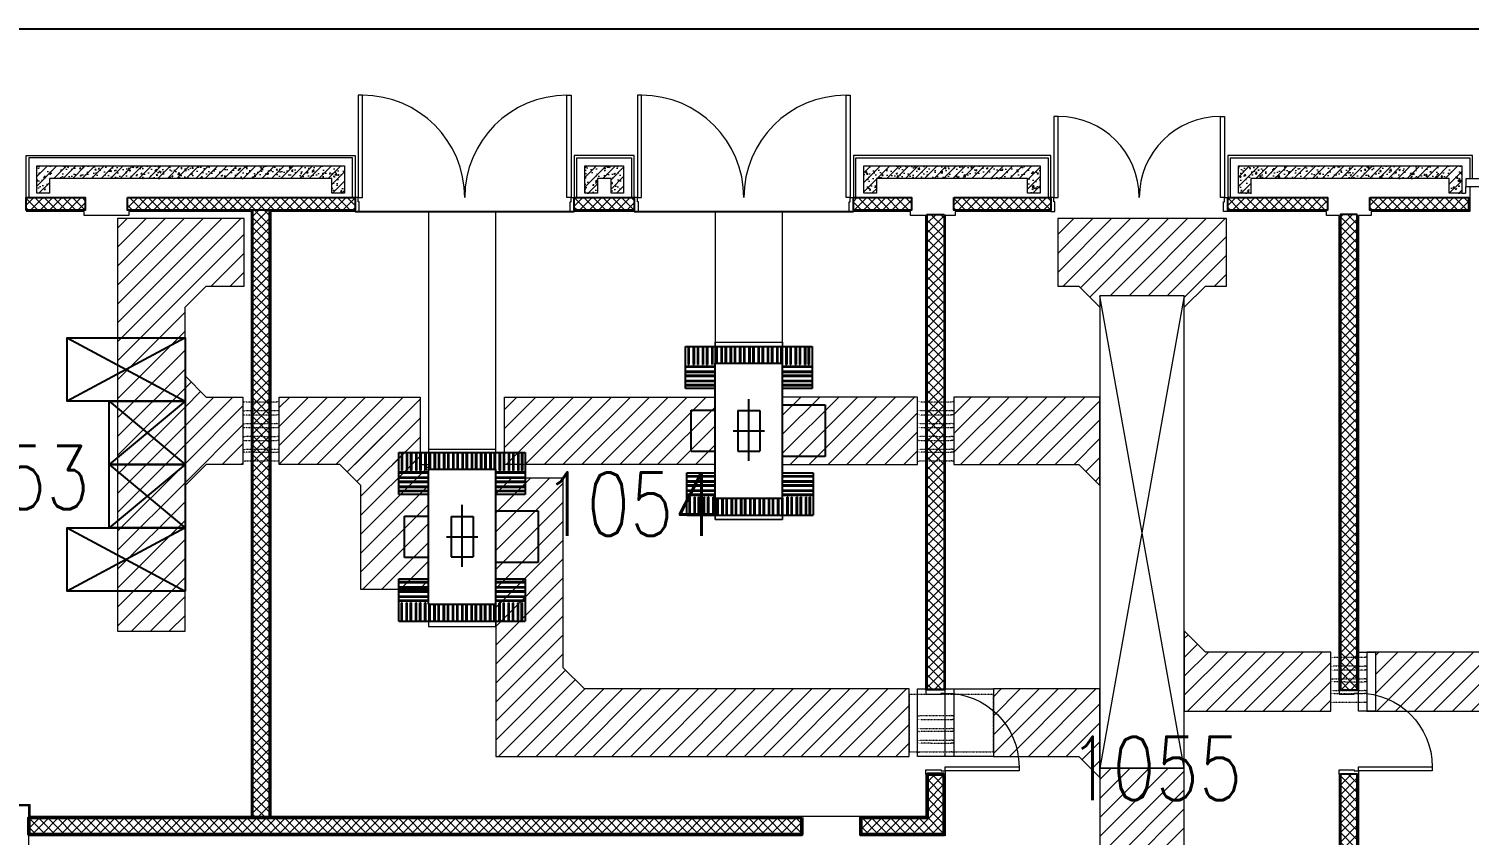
# Model space of a CAD drawing. Header units: inches. Extents: x 13084 to 220150, y 6494 to 167180.
# Drawn here: x 122195 to 139278, y 156522 to 166080 of the extents above; entities that cross this region are included whole.
import ezdxf
from ezdxf.enums import TextEntityAlignment as Align

# ---------------------------------------------------------------- set-up
doc = ezdxf.new("R2010")
doc.units = ezdxf.units.IN
doc.header["$MEASUREMENT"] = 0
doc.linetypes.add('Ground Floor$0$HIDDEN', pattern=[0.375, 0.25, -0.125])
for name, color, linetype, lineweight in [('Ground Floor$0$A-G23-M-Stairs-Concrete', 251, 'Continuous', 25), ('Ground Floor$0$A-G250-G-Walls-Precast-Concrete', 7, 'Continuous', 15), ('Ground Floor$0$A-G250-H-Trench', 8, 'Continuous', 9), ('Ground Floor$0$A-G250-M-Trench', 251, 'Continuous', 9), ('Ground Floor$0$A-G250-M-Walls-Blockwork', 7, 'Continuous', 25), ('Ground Floor$0$A-G250-M-Walls-Concrete', 7, 'Continuous', 20), ('Ground Floor$0$A-G250-M-Walls-Louvred', 7, 'Continuous', 9), ('Ground Floor$0$A-G252-H-Internal-Walls', 251, 'Continuous', 9), ('Ground Floor$0$A-G262-H-Precast-Panel', 251, 'Continuous', 5), ('Ground Floor$0$A-G312-M-Wall-Cladding-Panel', 7, 'Continuous', 9), ('Ground Floor$0$A-G312-M-Wall-Finish-Plaster', 7, 'Continuous', 15), ('Ground Floor$0$A-G322-M-Door', 251, 'Continuous', 15), ('Ground Floor$0$A-G52-M-Plinth', 251, 'Continuous', 9), ('Ground Floor$0$Z-Z001-S-Room-Name-Identification-250', 7, 'Continuous', 15)]:
    doc.layers.add(name, color=color, linetype=linetype, lineweight=lineweight)
doc.layers.add('Ground Floor$0$A-Z410-M-Equipment', color=251, linetype='Continuous')
doc.styles.add('Ground Floor$0$Tag-RomanS', font='romans.shx', dxfattribs={"width": 0.8})
pattern_1 = [(45, (31615.24, 164029.57), (-56.1266, 56.1266), []), (135, (31615.24, 164029.57), (-56.1266, -56.1266), [])]
pattern_2 = [(45, (31616.24, 164029.57), (-56.1266, 56.1266), []), (135, (31616.24, 164029.57), (-56.1266, -56.1266), [])]
pattern_3 = [(45, (31616.24, 164129.57), (-56.1266, 56.1266), []), (135, (31616.24, 164129.57), (-56.1266, -56.1266), [])]
pattern_4 = [(45, (31615.24, 164129.57), (-56.1266, 56.1266), []), (135, (31615.24, 164129.57), (-56.1266, -56.1266), [])]
pattern_5 = [(50, (31615.24, 164129.57), (182.18467, -15.93909), [19.05, -209.55]), (355, (31615.24, 164129.57), (-35.24283, 191.05664), [15.24, -167.64]), (100.451, (31630.42, 164128.24), (146.9425, 175.1167), [16.19, -178.09]), (46.1842, (31615.24, 164180.37), (271.07904, -42.04233), [28.575, -314.325]), (96.6356, (31637.83, 164176.87), (237.40423, 247.42556), [24.285, -267.135]), (351.184, (31615.24, 164180.37), (237.4046, 247.4251), [22.86, -251.46]), (21, (31640.64, 164167.67), (151.61488, -102.26552), [19.05, -209.55]), (326, (31640.64, 164167.67), (61.80203, 184.18797), [15.24, -167.64]), (71.4514, (31653.27, 164159.15), (213.4165, 81.92286), [16.19, -178.09]), (37.5, (31615.24, 164129.57), (3.088603, 84.55504), [0, -165.608, 0, -170.18, 0, -168.275]), (7.5, (31615.24, 164129.57), (66.81966, 100.180575), [0, -97.028, 0, -161.798, 0, -64.135]), (327.5, (31558.6, 164129.57), (135.590595, -5.728744), [0, -63.5, 0, -198.12, 0, -262.89]), (317.5, (31533.2, 164129.57), (148.12918, 25.42649), [0, -82.55, 0, -131.572, 0, -186.69])]
pattern_6 = [(45, (31615.24, 164129.57), (-56.1266, 56.1266), [])]
pattern_7 = [(45, (31615.24, 164129.57), (-112.2532, 112.2532), [])]

# ---------------------------------------------------------------- blocks, each defined once
blk = doc.blocks.new('Ground Floor$0$d1000-230')
at = {"layer": 'Ground Floor$0$A-G322-M-Door'}
for points in [[(88, 1104), (38, 1104), (38, 230), (88, 230)], [(50, 180), (38, 180), (38, 230), (0, 230), (0, 0), (50, 0)]]:
    blk.add_lwpolyline(points, close=True, dxfattribs=at)
at = {"layer": 'Ground Floor$0$A-G322-M-Door', "elevation": 0}
blk.add_lwpolyline([(950, 180), (962, 180), (962, 230), (1000, 230), (1000, 0), (950, 0)], close=True, dxfattribs=at)
at = {"layer": 'Ground Floor$0$A-G322-M-Door'}
blk.add_arc((88, 230), 874, 0, 90, dxfattribs=at)
blk = doc.blocks.new('Ground Floor$0$tag-roomname')
at = {"lineweight": 18, "ltscale": 0.01, "style": 'Ground Floor$0$Tag-RomanS', "width": 0.8}
blk.add_attdef('ROOM_NO_2', text='', height=3, dxfattribs=at).set_placement((0, 1.612), align=Align.MIDDLE_CENTER)
at = {"linetype": 'ByBlock', "lineweight": 13, "ltscale": 0.01, "style": 'Ground Floor$0$Tag-RomanS', "width": 0.8, "flags": 1}
for tag, p in [('ROOM_NAME_1', (0, -2.288)), ('AREA', (0, -5.744))]:
    blk.add_attdef(tag, text='', height=2.8, dxfattribs=at).set_placement(p, align=Align.MIDDLE_CENTER)

msp = doc.modelspace()

# ---------------------------------------------------------------- hatches: boundary and pattern name
at = {"layer": 'Ground Floor$0$A-G250-H-Trench'}
h = msp.add_hatch(dxfattribs=at)
h.set_pattern_fill('LINE', color=256, scale=50, angle=45, style=0)
h.set_pattern_definition(pattern_7)
h.paths.add_polyline_path([(123249, 163830), (123249, 158940), (124049, 158940), (124049, 162780), (124299, 163030), (124749, 163030), (124749, 163830)])
h = msp.add_hatch(dxfattribs=at)
h.set_pattern_fill('LINE', color=256, scale=50, angle=45, style=0)
h.set_pattern_definition(pattern_7)
h.paths.add_polyline_path([(134899, 162780), (134649, 163030), (134399, 163030), (134399, 163830), (136399, 163830), (136399, 163030), (136149, 163030), (135899, 162780), (135899, 162915), (134899, 162915)])
h = msp.add_hatch(dxfattribs=at)
h.set_pattern_fill('LINE', color=256, scale=50, angle=45, style=0)
h.set_pattern_definition(pattern_7)
h.paths.add_polyline_path([(124049, 161965), (124299, 161715), (124735, 161715), (124735, 160915), (124299, 160915), (124049, 160665)])
h = msp.add_hatch(dxfattribs=at)
h.set_pattern_fill('LINE', color=256, scale=50, angle=45, style=0)
h.set_pattern_definition(pattern_7)
h.paths.add_polyline_path([(126835, 160915), (126935, 160915), (126935, 159435), (126135, 159435), (126135, 160665), (125885, 160915), (125166, 160915), (125166, 161715), (126835, 161715)])
h = msp.add_hatch(dxfattribs=at)
h.set_pattern_fill('LINE', color=256, scale=50, angle=45, style=0)
h.set_pattern_definition(pattern_7)
h.paths.add_polyline_path([(126835, 161715), (125166, 161715), (125166, 160915), (126835, 160915)])
h = msp.add_hatch(dxfattribs=at)
h.set_pattern_fill('LINE', color=256, scale=50, angle=45, style=0)
h.set_pattern_definition(pattern_7)
h.paths.add_polyline_path([(130335, 160915), (127836, 160915), (127836, 161715), (130335, 161715)])
h = msp.add_hatch(dxfattribs=at)
h.set_pattern_fill('LINE', color=256, scale=50, angle=45, style=0)
h.set_pattern_definition(pattern_7)
h.paths.add_polyline_path([(131135, 161715), (131135, 160915), (132735, 160915), (132735, 161715)])
h = msp.add_hatch(dxfattribs=at)
h.set_pattern_fill('LINE', color=256, scale=50, angle=45, style=0)
h.set_pattern_definition(pattern_7)
h.paths.add_polyline_path([(134899, 161715), (133166, 161715), (133166, 160915), (134649, 160915), (134899, 160665)])
h = msp.add_hatch(dxfattribs=at)
h.set_pattern_fill('LINE', color=256, scale=50, angle=45, style=0)
h.set_pattern_definition(pattern_7)
h.paths.add_polyline_path([(127735, 160754), (127735, 157455), (132635, 157455), (132635, 158255), (128784, 158255), (128534, 158505), (128534, 160754)])
h = msp.add_hatch(dxfattribs=at)
h.set_pattern_fill('LINE', color=256, scale=50, angle=45, style=0)
h.set_pattern_definition(pattern_7)
h.paths.add_polyline_path([(137635, 158693), (136149, 158693), (135899, 158943), (135899, 157993), (137635, 157993)])
h = msp.add_hatch(dxfattribs=at)
h.set_pattern_fill('LINE', color=256, scale=50, angle=45, style=0)
h.set_pattern_definition(pattern_7)
h.paths.add_polyline_path([(138165, 158693), (138165, 157993), (139657, 157993), (139657, 158693)])
h = msp.add_hatch(dxfattribs=at)
h.set_pattern_fill('LINE', color=256, scale=50, angle=45, style=0)
h.set_pattern_definition(pattern_7)
h.paths.add_polyline_path([(134899, 158255), (134649, 158255), (133635, 158255), (133635, 157455), (134649, 157455), (134899, 157205)])
h = msp.add_hatch(dxfattribs=at)
h.set_pattern_fill('LINE', color=256, scale=50, angle=45, style=0)
h.set_pattern_definition(pattern_7)
h.paths.add_polyline_path([(134899, 157315), (134899, 155780), (135899, 155780), (135899, 157315)])
at = {"layer": 'Ground Floor$0$A-G252-H-Internal-Walls'}
h = msp.add_hatch(dxfattribs=at)
h.set_pattern_fill('ANSI37', color=256, scale=25, style=0)
h.set_pattern_definition(pattern_1)
h.paths.add_polyline_path([(122164, 164080), (122865, 164080), (122865, 163930), (122164, 163930)])
h = msp.add_hatch(dxfattribs=at)
h.set_pattern_fill('ANSI37', color=256, scale=25, style=0)
h.set_pattern_definition(pattern_1)
h.paths.add_polyline_path([(123365, 164080), (126065, 164080), (126065, 163930), (123365, 163930)])
h = msp.add_hatch(dxfattribs=at)
h.set_pattern_fill('ANSI37', color=256, scale=25, style=0)
h.set_pattern_definition(pattern_2)
h.paths.add_polyline_path([(128665, 164080), (129375, 164080), (129375, 163930), (128665, 163930)])
h = msp.add_hatch(dxfattribs=at)
h.set_pattern_fill('ANSI37', color=256, scale=25, style=0)
h.set_pattern_definition(pattern_2)
h.paths.add_polyline_path([(131975, 164080), (132665, 164080), (132665, 163930), (131975, 163930)])
h = msp.add_hatch(dxfattribs=at)
h.set_pattern_fill('ANSI37', color=256, scale=25, style=0)
h.set_pattern_definition(pattern_1)
h.paths.add_polyline_path([(133165, 164080), (134315, 164080), (134315, 163930), (133165, 163930)])
h = msp.add_hatch(dxfattribs=at)
h.set_pattern_fill('ANSI37', color=256, scale=25, style=0)
h.set_pattern_definition(pattern_1)
h.paths.add_polyline_path([(136415, 164080), (137599, 164080), (137599, 163930), (136415, 163930)])
h = msp.add_hatch(dxfattribs=at)
h.set_pattern_fill('ANSI37', color=256, scale=25, style=0)
h.set_pattern_definition(pattern_1)
h.paths.add_polyline_path([(138099, 164080), (139270, 164080), (139270, 163930), (138099, 163930)])
h = msp.add_hatch(dxfattribs=at)
h.set_pattern_fill('ANSI37', color=256, scale=25, style=0)
h.set_pattern_definition(pattern_3)
h.paths.add_polyline_path([(125050, 163930), (124850, 163930), (124850, 156730), (125050, 156730)])
h = msp.add_hatch(dxfattribs=at)
h.set_pattern_fill('ANSI37', color=256, scale=25, style=0)
h.set_pattern_definition(pattern_3)
h.paths.add_polyline_path([(133050, 163880), (132850, 163880), (132850, 158245), (133050, 158245)])
h = msp.add_hatch(dxfattribs=at)
h.set_pattern_fill('ANSI37', color=256, scale=25, style=0)
h.set_pattern_definition(pattern_3)
h.paths.add_polyline_path([(137750, 158245), (137950, 158245), (137950, 163880), (137750, 163880)])
h = msp.add_hatch(dxfattribs=at)
h.set_pattern_fill('ANSI37', color=256, scale=25, style=0)
h.set_pattern_definition(pattern_4)
h.paths.add_polyline_path([(133049, 157245), (132849, 157245), (132849, 156730), (132062, 156730), (132062, 156630), (133049, 156630)])
h.paths.add_polyline_path([(133049, 156630), (132062, 156630), (132062, 156530), (133049, 156530)])
h = msp.add_hatch(dxfattribs=at)
h.set_pattern_fill('ANSI37', color=256, scale=25, style=0)
h.set_pattern_definition(pattern_4)
h.paths.add_polyline_path([(137950, 156630), (137750, 156630), (137750, 150330), (137950, 150330)])
h.paths.add_polyline_path([(137950, 157245), (137750, 157245), (137750, 156630), (137950, 156630)])
h = msp.add_hatch(dxfattribs=at)
h.set_pattern_fill('ANSI37', color=256, scale=25, style=0)
h.set_pattern_definition(pattern_4)
h.paths.add_polyline_path([(131362, 156730), (122197, 156730), (122197, 156530), (131362, 156530)])
at = {"layer": 'Ground Floor$0$A-G262-H-Precast-Panel'}
h = msp.add_hatch(dxfattribs=at)
h.set_pattern_fill('ANSI31', color=256, scale=25, style=0)
h.set_pattern_definition(pattern_6)
h.paths.add_polyline_path([(125790, 164305), (125790, 164130), (125940, 164130), (125940, 164455), (122289, 164455), (122289, 164130), (122439, 164130), (122439, 164305)])
h = msp.add_hatch(dxfattribs=at)
h.set_pattern_fill('AR-CONC', color=256, style=0)
h.set_pattern_definition(pattern_5)
h.paths.add_polyline_path([(125790, 164305), (125790, 164130), (125940, 164130), (125940, 164455), (122289, 164455), (122289, 164130), (122439, 164130), (122439, 164305)])
h = msp.add_hatch(dxfattribs=at)
h.set_pattern_fill('AR-CONC', color=256, style=0)
h.set_pattern_definition([(50, (31616.24, 164129.57), (182.18467, -15.93909), [19.05, -209.55]), (355, (31616.24, 164129.57), (-35.24283, 191.05664), [15.24, -167.64]), (100.451, (31631.42, 164128.24), (146.9425, 175.1167), [16.19, -178.09]), (46.1842, (31616.24, 164180.37), (271.07904, -42.04233), [28.575, -314.325]), (96.6356, (31638.83, 164176.87), (237.4042, 247.42556), [24.285, -267.135]), (351.184, (31616.24, 164180.37), (237.4046, 247.4251), [22.86, -251.46]), (21, (31641.64, 164167.67), (151.61488, -102.26552), [19.05, -209.55]), (326, (31641.64, 164167.67), (61.80203, 184.18797), [15.24, -167.64]), (71.4514, (31654.27, 164159.15), (213.4165, 81.92286), [16.19, -178.09]), (37.5, (31616.24, 164129.57), (3.088603, 84.55504), [0, -165.608, 0, -170.18, 0, -168.275]), (7.5, (31616.24, 164129.57), (66.81966, 100.180575), [0, -97.028, 0, -161.798, 0, -64.135]), (327.5, (31559.6, 164129.57), (135.590595, -5.728744), [0, -63.5, 0, -198.12, 0, -262.89]), (317.5, (31534.2, 164129.57), (148.12918, 25.42649), [0, -82.55, 0, -131.572, 0, -186.69])])
h.paths.add_polyline_path([(129250, 164455), (129250, 164130), (129100, 164130), (129100, 164305), (128940, 164305), (128940, 164130), (128790, 164130), (128790, 164455)])
h = msp.add_hatch(dxfattribs=at)
h.set_pattern_fill('ANSI31', color=256, scale=25, style=0)
h.set_pattern_definition([(45, (31616.24, 164129.57), (-56.1266, 56.1266), [])])
h.paths.add_polyline_path([(129250, 164455), (129250, 164130), (129100, 164130), (129100, 164305), (128940, 164305), (128940, 164130), (128790, 164130), (128790, 164455)])
h = msp.add_hatch(dxfattribs=at)
h.set_pattern_fill('AR-CONC', color=256, style=0)
h.set_pattern_definition(pattern_5)
h.paths.add_polyline_path([(134190, 164455), (134190, 164130), (134040, 164130), (134040, 164305), (132249, 164305), (132249, 164130), (132099, 164130), (132099, 164455)])
h = msp.add_hatch(dxfattribs=at)
h.set_pattern_fill('ANSI31', color=256, scale=25, style=0)
h.set_pattern_definition(pattern_6)
h.paths.add_polyline_path([(134190, 164455), (134190, 164130), (134040, 164130), (134040, 164305), (132249, 164305), (132249, 164130), (132099, 164130), (132099, 164455)])
h = msp.add_hatch(dxfattribs=at)
h.set_pattern_fill('AR-CONC', color=256, style=0)
h.set_pattern_definition(pattern_5)
h.paths.add_polyline_path([(139190, 164455), (139190, 164130), (139040, 164130), (139040, 164305), (136690, 164305), (136690, 164130), (136540, 164130), (136540, 164455)])
h = msp.add_hatch(dxfattribs=at)
h.set_pattern_fill('ANSI31', color=256, scale=25, style=0)
h.set_pattern_definition(pattern_6)
h.paths.add_polyline_path([(139190, 164455), (139190, 164130), (139040, 164130), (139040, 164305), (136690, 164305), (136690, 164130), (136540, 164130), (136540, 164455)])

# ---------------------------------------------------------------- linework, layer by layer
at = {"layer": 'Ground Floor$0$A-G23-M-Stairs-Concrete', "linetype": 'Continuous'}
msp.add_line((118778, 166080, 0), (143565, 166080, 0), dxfattribs=at)
at = {"layer": 'Ground Floor$0$A-G23-M-Stairs-Concrete'}
for p, q in [((126065, 163915, 0), (128665, 163915, 0)), ((129375, 163915), (131975, 163915))]:
    msp.add_line(p, q, dxfattribs=at)
at = {"layer": 'Ground Floor$0$A-G250-G-Walls-Precast-Concrete'}
for points in [[(125940, 164455), (125940, 164130), (125790, 164130), (125790, 164305), (122439, 164305), (122439, 164130), (122289, 164130), (122289, 164455), (125940, 164455)], [(134190, 164455), (134190, 164130), (134040, 164130), (134040, 164305), (132250, 164305), (132250, 164130), (132100, 164130), (132100, 164455), (134190, 164455)]]:
    msp.add_lwpolyline(points, dxfattribs=at)
at = {"layer": 'Ground Floor$0$A-G250-G-Walls-Precast-Concrete', "elevation": 0}
for points in [[(129250, 164455), (129250, 164130), (129100, 164130), (129100, 164305), (128940, 164305), (128940, 164130), (128790, 164130), (128790, 164455), (129250, 164455)], [(139190, 164455), (139190, 164130), (139040, 164130), (139040, 164305), (136690, 164305), (136690, 164130), (136540, 164130), (136540, 164455), (139190, 164455)]]:
    msp.add_lwpolyline(points, dxfattribs=at)
at = {"layer": 'Ground Floor$0$A-G250-M-Trench', "ltscale": 0.1}
msp.add_line((130335, 162365, 0), (131135, 162365), dxfattribs=at)
at = {"layer": 'Ground Floor$0$A-G250-M-Trench', "linetype": 'Ground Floor$0$HIDDEN', "ltscale": 0.2}
for p, q in [((124736, 161662), (124771, 161656)), ((125166, 161662, 0), (125131, 161655, 0)), ((132736, 161662, 0), (132771, 161656, 0)), ((133166, 161662, 0), (133131, 161655, 0)), ((124736, 161550), (124771, 161556)), ((124736, 161507, 0), (124771, 161501, 0)), ((125166, 161549, 0), (125131, 161555, 0)), ((125166, 161507, 0), (125131, 161501, 0)), ((132736, 161550, 0), (132771, 161556, 0)), ((132736, 161507), (132771, 161501)), ((133166, 161549, 0), (133131, 161555, 0)), ((133166, 161507, 0), (133131, 161501, 0)), ((124736, 161395, 0), (124771, 161401, 0)), ((124736, 161356, 0), (124771, 161350, 0)), ((125166, 161394, 0), (125131, 161401, 0)), ((125166, 161355, 0), (125131, 161349, 0)), ((132736, 161395), (132771, 161401)), ((132736, 161356), (132771, 161350)), ((133166, 161394, 0), (133131, 161401, 0)), ((133166, 161355, 0), (133131, 161349, 0)), ((124736, 161244, 0), (124771, 161250, 0)), ((124736, 161205, 0), (124771, 161198, 0)), ((124736, 161092, 0), (124771, 161098, 0)), ((125166, 161243, 0), (125131, 161249, 0)), ((125166, 161204, 0), (125131, 161198, 0)), ((125166, 161092, 0), (125131, 161098, 0)), ((132736, 161244), (132771, 161250)), ((132736, 161205), (132771, 161198)), ((132736, 161092), (132771, 161098)), ((133166, 161243, 0), (133131, 161249, 0)), ((133166, 161204, 0), (133131, 161198, 0)), ((133166, 161092, 0), (133131, 161098, 0)), ((124736, 161066, 0), (124771, 161060, 0)), ((124736, 160953, 0), (124771, 160960, 0)), ((125166, 161065, 0), (125131, 161059, 0)), ((125166, 160953, 0), (125131, 160959, 0)), ((132736, 161066), (132771, 161060)), ((132736, 160953), (132771, 160960)), ((133166, 161065, 0), (133131, 161059, 0)), ((133166, 160953, 0), (133131, 160959, 0)), ((132736, 157933, 0), (132771, 157940, 0)), ((132736, 157894, 0), (132771, 157888, 0)), ((133166, 157933, 0), (133131, 157939, 0)), ((133166, 157894, 0), (133131, 157888, 0)), ((132736, 157782, 0), (132771, 157788, 0)), ((132736, 157756, 0), (132771, 157749, 0)), ((133166, 157781, 0), (133131, 157788, 0)), ((133166, 157755, 0), (133131, 157749, 0)), ((132736, 157643, 0), (132771, 157649, 0)), ((132736, 157617, 0), (132771, 157611, 0)), ((132736, 157504, 0), (132771, 157511, 0)), ((133166, 157643, 0), (133131, 157649, 0)), ((133166, 157616, 0), (133131, 157610, 0)), ((133166, 157504, 0), (133131, 157510, 0))]:
    msp.add_line(p, q, dxfattribs=at)
at = {"layer": 'Ground Floor$0$A-G250-M-Trench', "linetype": 'Ground Floor$0$HIDDEN', "ltscale": 0.1}
for p, q in [((137635, 158634, 0), (137670, 158628, 0)), ((137635, 158522, 0), (137670, 158528, 0)), ((138065, 158633, 0), (138030, 158627, 0)), ((138065, 158521, 0), (138030, 158527, 0)), ((137635, 158483, 0), (137670, 158477, 0)), ((137635, 158370, 0), (137670, 158377, 0)), ((138065, 158482, 0), (138030, 158476, 0)), ((138065, 158370, 0), (138030, 158376, 0)), ((137635, 158344, 0), (137670, 158338, 0)), ((137635, 158232, 0), (137670, 158238, 0)), ((137635, 158205, 0), (137670, 158199, 0)), ((138065, 158343, 0), (138030, 158337, 0)), ((138065, 158231, 0), (138030, 158237, 0)), ((138065, 158204, 0), (138030, 158198, 0)), ((137635, 158093, 0), (137670, 158099, 0)), ((138065, 158092, 0), (138030, 158098, 0))]:
    msp.add_line(p, q, dxfattribs=at)
at = {"layer": 'Ground Floor$0$A-G250-M-Trench', "ltscale": 0.1, "elevation": 0}
for points in [[(123249, 163830), (123249, 158940), (124049, 158940), (124049, 162780), (124299, 163030), (124749, 163030), (124749, 163830), (123249, 163830)], [(124049, 161965), (124299, 161715), (124735, 161715), (124735, 160915), (124299, 160915), (124049, 160665)], [(126835, 160915), (126935, 160915), (126935, 159435), (126135, 159435), (126135, 160665), (125885, 160915), (125166, 160915), (125166, 161715), (126835, 161715)], [(138165, 158693), (138165, 157993), (137964, 157993), (137964, 158693)], [(132735, 158255), (133166, 158255), (133166, 157455), (132735, 157455)], [(133635, 158255), (133635, 157455), (133065, 157455), (133065, 158255)]]:
    msp.add_lwpolyline(points, close=True, dxfattribs=at)
for points in [[(126935, 163915), (126935, 158995), (127735, 158995), (127735, 163915)], [(130335, 163915), (130335, 160265), (131135, 160265), (131135, 163915)], [(135899, 162780), (135899, 162780), (136149, 163030), (136399, 163030), (136399, 163830), (134399, 163830), (134399, 163030), (134649, 163030), (134899, 162780), (134899, 162780)], [(135899, 157315), (135899, 162915), (134899, 162915), (134899, 157315), (135899, 157315)], [(135899, 162915), (134899, 157315)], [(135899, 157315), (134899, 162915)], [(134899, 161715), (133166, 161715), (133166, 160915), (134649, 160915), (134899, 160665), (134899, 161715)], [(127735, 160754), (127735, 157455), (132635, 157455), (132635, 158255), (128784, 158255), (128534, 158505), (128534, 160754), (127735, 160754)], [(137635, 158693), (136149, 158693), (135899, 158943), (135899, 157993), (137635, 157993), (137635, 158693)], [(138065, 158693), (138065, 157993), (139657, 157993), (139657, 158693), (138065, 158693)], [(134899, 157455), (134899, 158255), (134899, 158255), (134649, 158255), (133635, 158255), (133635, 157455), (134649, 157455), (134899, 157205), (134899, 158255)], [(134899, 157315), (134899, 155780), (134899, 155780), (135899, 155780), (135899, 157315), (134899, 157315)]]:
    msp.add_lwpolyline(points, dxfattribs=at)
at = {"layer": 'Ground Floor$0$A-G250-M-Trench', "linetype": 'Ground Floor$0$HIDDEN', "ltscale": 0.2, "elevation": 0}
for points in [[(125131, 161655), (124771, 161656)], [(133131, 161655), (132771, 161656)], [(124771, 161556), (125131, 161555)], [(125131, 161501), (124771, 161501)], [(132771, 161556), (133131, 161555)], [(133131, 161501), (132771, 161501)], [(124771, 161401), (125131, 161401)], [(125131, 161349), (124771, 161350)], [(132771, 161401), (133131, 161401)], [(133131, 161349), (132771, 161350)], [(124771, 161250), (125131, 161249)], [(125131, 161198), (124771, 161198)], [(124771, 161098), (125131, 161098)], [(132771, 161250), (133131, 161249)], [(133131, 161198), (132771, 161198)], [(132771, 161098), (133131, 161098)], [(125131, 161059), (124771, 161060)], [(124771, 160960), (125131, 160959)], [(133131, 161059), (132771, 161060)], [(132771, 160960), (133131, 160959)], [(138030, 158627), (137670, 158628)], [(137670, 158528), (138030, 158527)], [(138030, 158476), (137670, 158477)], [(137670, 158377), (138030, 158376)], [(133635, 157510), (133635, 158190), (132635, 158191), (132635, 157511), (133635, 157510)], [(138030, 158337), (137670, 158338)], [(137670, 158238), (138030, 158237)], [(138030, 158198), (137670, 158199)], [(137670, 158099), (138030, 158098)], [(132771, 157940), (133131, 157939)], [(133131, 157888), (132771, 157888)], [(132771, 157788), (133131, 157788)], [(133131, 157749), (132771, 157749)], [(132771, 157649), (133131, 157649)], [(133131, 157610), (132771, 157611)], [(132771, 157511), (133131, 157510)]]:
    msp.add_lwpolyline(points, dxfattribs=at)
at = {"layer": 'Ground Floor$0$A-G250-M-Trench', "ltscale": 0.1}
msp.add_lwpolyline([(130335, 160915), (127836, 160915), (127836, 161715), (130335, 161715)], close=True, dxfattribs=at)
msp.add_lwpolyline([(131135, 161715), (131135, 160915), (132735, 160915), (132735, 161715), (131135, 161715)], dxfattribs=at)
at = {"layer": 'Ground Floor$0$A-G250-M-Walls-Blockwork'}
for p, q in [((137950, 157245, 0), (137750, 157245, 0)), ((137750, 157245, 0), (137750, 150330, 0)), ((137950, 150330, 0), (137950, 157245, 0))]:
    msp.add_line(p, q, dxfattribs=at)
for points in [[(122164, 164080), (122865, 164080), (122865, 163930), (122164, 163930)], [(123365, 164080), (126065, 164080), (126065, 163930), (123365, 163930)], [(128665, 164080), (129375, 164080), (129375, 163930), (128665, 163930)], [(131975, 164080), (132665, 164080), (132665, 163930), (131975, 163930)], [(133165, 164080), (134315, 164080), (134315, 163930), (133165, 163930)], [(136415, 164080), (137599, 164080), (137599, 163930), (136415, 163930)], [(138099, 164080), (139270, 164080), (139270, 163930), (138099, 163930)]]:
    msp.add_lwpolyline(points, close=True, dxfattribs=at)
at = {"layer": 'Ground Floor$0$A-G250-M-Walls-Blockwork', "ltscale": 0.02, "elevation": 0}
for points in [[(124850, 163930), (124850, 156730)], [(125050, 156730), (125050, 163930)]]:
    msp.add_lwpolyline(points, dxfattribs=at)
at = {"layer": 'Ground Floor$0$A-G250-M-Walls-Blockwork', "elevation": 0}
for points in [[(133050, 163880), (133050, 158245), (132850, 158245), (132850, 163880)], [(137950, 163880), (137750, 163880), (137750, 158245), (137950, 158245)]]:
    msp.add_lwpolyline(points, close=True, dxfattribs=at)
at = {"layer": 'Ground Floor$0$A-G250-M-Walls-Blockwork', "lineweight": 50, "ltscale": 0.02}
msp.add_lwpolyline([(133050, 157245), (133050, 156530), (132062, 156530), (132062, 156730), (132850, 156730), (132850, 157245), (133050, 157245)], close=True, dxfattribs=at)
msp.add_lwpolyline([(131362, 156730), (131362, 156530), (122197, 156530), (122197, 156730), (131362, 156730)], dxfattribs=at)
at = {"layer": 'Ground Floor$0$A-G250-M-Walls-Concrete'}
for p, q in [((122197, 156870), (117677, 156870)), ((122197, 144235), (122197, 156870))]:
    msp.add_line(p, q, dxfattribs=at)
at = {"layer": 'Ground Floor$0$A-G250-M-Walls-Louvred'}
msp.add_lwpolyline([(141740, 164305), (141740, 164205), (139240, 164205), (139240, 164305)], close=True, dxfattribs=at)
at = {"layer": 'Ground Floor$0$A-G312-M-Wall-Cladding-Panel'}
msp.add_lwpolyline([(126035, 164080), (126035, 164550), (122194, 164550), (122194, 164080), (122164, 164080), (122164, 164580), (126065, 164580), (126065, 164080), (126035, 164080)], dxfattribs=at)
at = {"layer": 'Ground Floor$0$A-G312-M-Wall-Cladding-Panel', "elevation": 0}
msp.add_lwpolyline([(128695, 164080), (128695, 164550), (129345, 164550), (129345, 164080), (129375, 164080), (129375, 164580), (128665, 164580), (128665, 164080)], close=True, dxfattribs=at)
at = {"layer": 'Ground Floor$0$A-G312-M-Wall-Cladding-Panel'}
msp.add_lwpolyline([(132005, 164080), (132005, 164550), (134285, 164550), (134285, 164080), (134315, 164080), (134315, 164580), (131975, 164580), (131975, 164080)], close=True, dxfattribs=at)
at = {"layer": 'Ground Floor$0$A-G312-M-Wall-Cladding-Panel', "elevation": 0}
msp.add_lwpolyline([(136415, 164080), (136445, 164080), (136445, 164550), (139285, 164550), (139285, 164305), (139315, 164305), (139315, 164580), (136415, 164580), (136415, 164080), (136415, 164080)], dxfattribs=at)
at = {"layer": 'Ground Floor$0$A-G312-M-Wall-Finish-Plaster'}
for p, q in [((139240, 164205), (139235, 164205)), ((139235, 164205), (139235, 164130)), ((126065, 164080, 0), (126065, 164080)), ((139190, 164130, 0), (139235, 164130, 0)), ((122850, 163915), (122164, 163915)), ((122850, 163865), (122850, 163915)), ((123380, 163865), (122850, 163865)), ((124835, 163915), (123380, 163915)), ((123380, 163915), (123380, 163865)), ((124835, 156745, 0), (124835, 163915)), ((126065, 163915, 0), (125065, 163915)), ((125065, 163915), (125065, 156745, 0)), ((126065, 163915, 0), (126065, 163930)), ((128665, 163915, 0), (128665, 163930)), ((129375, 163915, 0), (128665, 163915, 0)), ((129375, 163915, 0), (129375, 163930)), ((131975, 163915), (131975, 163930)), ((132650, 163915), (131975, 163915)), ((132650, 163865), (132650, 163915)), ((132835, 163865), (132650, 163865)), ((132835, 158245, 0), (132835, 163865)), ((133065, 163865), (133065, 158245, 0)), ((133180, 163865), (133065, 163865)), ((134315, 163915), (133180, 163915)), ((133180, 163915), (133180, 163865)), ((134315, 163930), (134315, 163915)), ((136415, 163915, 0), (136415, 163930)), ((137584, 163915, 0), (136415, 163915, 0)), ((137584, 163865, 0), (137584, 163915, 0)), ((137735, 163865, 0), (137584, 163865, 0)), ((137735, 158245, 0), (137735, 163865, 0)), ((137965, 163865, 0), (137965, 158245, 0)), ((138114, 163865, 0), (137965, 163865, 0)), ((132849, 158245, 0), (132834, 158245, 0)), ((133049, 158245, 0), (133064, 158245, 0)), ((137750, 158245, 0), (137735, 158245, 0)), ((137950, 158245, 0), (137965, 158245, 0)), ((132835, 157245, 0), (132835, 156745, 0)), ((132835, 157245, 0), (133065, 157245, 0)), ((132850, 157245, 0), (132835, 157245, 0)), ((133050, 157245, 0), (133065, 157245, 0)), ((133065, 157245, 0), (133065, 156515, 0)), ((137735, 157245), (137735, 150345)), ((137750, 157245, 0), (137735, 157245)), ((137965, 157245), (137950, 157245, 0)), ((137965, 157245, 0), (137965, 150345, 0)), ((122212, 156745, 0), (122212, 156885, 0)), ((124835, 156745, 0), (122212, 156745, 0)), ((132835, 156745, 0), (125065, 156745, 0))]:
    msp.add_line(p, q, dxfattribs=at)
at = {"layer": 'Ground Floor$0$A-G312-M-Wall-Finish-Plaster', "elevation": 0}
for points in [[(139285, 164205), (139285, 163915), (138114, 163915), (138114, 163865)], [(118167, 157040), (118141, 156885), (122212, 156885)]]:
    msp.add_lwpolyline(points, dxfattribs=at)
at = {"layer": 'Ground Floor$0$A-G322-M-Door', "elevation": 0}
for points in [[(126153, 164080), (126153, 165292), (126103, 165292), (126103, 164080)], [(128577, 164080), (128577, 165292), (128627, 165292), (128627, 164080)], [(134403, 164080), (134403, 165042), (134353, 165042), (134353, 164080)], [(136327, 164080), (136327, 165042), (136377, 165042), (136377, 164080)], [(126115, 164030), (126103, 164030), (126103, 164080), (126065, 164080), (126065, 163915), (126115, 163915)], [(128615, 164030), (128627, 164030), (128627, 164080), (128665, 164080), (128665, 163915), (128615, 163915)], [(134365, 164030), (134353, 164030), (134353, 164080), (134315, 164080), (134315, 163915), (134365, 163915)], [(136365, 164030), (136377, 164030), (136377, 164080), (136415, 164080), (136415, 163915), (136365, 163915)]]:
    msp.add_lwpolyline(points, close=True, dxfattribs=at)
at = {"layer": 'Ground Floor$0$A-G322-M-Door'}
for points in [[(129463, 164080), (129463, 165292), (129413, 165292), (129413, 164080)], [(131887, 164080), (131887, 165292), (131937, 165292), (131937, 164080)], [(129425, 164030), (129413, 164030), (129413, 164080), (129375, 164080), (129375, 163915), (129425, 163915)], [(131925, 164030), (131937, 164030), (131937, 164080), (131975, 164080), (131975, 163915), (131925, 163915)]]:
    msp.add_lwpolyline(points, close=True, dxfattribs=at)
for centre, radius, start, end in [((126153, 164080, 0), 1212, 0, 90), ((128577, 164080, 0), 1212, 90, 180), ((129463, 164080), 1212, 0, 90), ((131887, 164080), 1212, 90, 180), ((134403, 164080, 0), 962, 0, 90), ((136327, 164080, 0), 962, 90, 180)]:
    msp.add_arc(centre, radius, start, end, dxfattribs=at)
at = {"layer": 'Ground Floor$0$A-G52-M-Plinth', "elevation": 0}
for points in [[(130335, 162365), (131135, 162365), (131135, 160265), (130335, 160265)], [(127735, 161095), (126935, 161095), (126935, 158995), (127735, 158995)]]:
    msp.add_lwpolyline(points, close=True, dxfattribs=at)
at = {"layer": 'Ground Floor$0$A-Z410-M-Equipment', "linetype": 'ByBlock', "ltscale": 5}
for p, q in [((122649, 162415, 0), (124049, 161665, 0)), ((124049, 162415, 0), (122649, 161665, 0)), ((124049, 161665, 0), (123149, 160915, 0)), ((123149, 161665, 0), (124049, 160915, 0)), ((124049, 160915, 0), (123149, 160165, 0)), ((123149, 160915, 0), (124049, 160165, 0)), ((124049, 160165, 0), (122649, 159415, 0)), ((122649, 160165, 0), (124049, 159415, 0))]:
    msp.add_line(p, q, dxfattribs=at)
at = {"layer": 'Ground Floor$0$A-Z410-M-Equipment'}
for p, q in [((129985, 162315, 0), (131484, 162315, 0)), ((129985, 161815, 0), (129985, 162315, 0)), ((130014, 162315, 0), (130014, 162100, 0)), ((130024, 162315, 0), (130024, 162100, 0)), ((130075, 162315, 0), (130075, 162100, 0)), ((130085, 162315, 0), (130085, 162100, 0)), ((130124, 162315, 0), (130124, 162100, 0)), ((130134, 162315, 0), (130134, 162100, 0)), ((130185, 162315, 0), (130185, 162100, 0)), ((130195, 162315, 0), (130195, 162100, 0)), ((130234, 162315, 0), (130234, 162100, 0)), ((130244, 162315, 0), (130244, 162100, 0)), ((130295, 162315, 0), (130295, 162100, 0)), ((130305, 162315, 0), (130305, 162100, 0)), ((130344, 162315, 0), (130344, 162115, 0)), ((130354, 162315, 0), (130354, 162115, 0)), ((130405, 162315, 0), (130405, 162115, 0)), ((130415, 162315, 0), (130415, 162115, 0)), ((130454, 162315, 0), (130454, 162115, 0)), ((130464, 162315, 0), (130464, 162115, 0)), ((130515, 162315, 0), (130515, 162115, 0)), ((130525, 162315, 0), (130525, 162115, 0)), ((130564, 162315, 0), (130564, 162115, 0)), ((130574, 162315, 0), (130574, 162115, 0)), ((130625, 162315, 0), (130625, 162115, 0)), ((130635, 162315, 0), (130635, 162115, 0)), ((130674, 162315, 0), (130674, 162115, 0)), ((130684, 162315, 0), (130684, 162115, 0)), ((130735, 162315, 0), (130735, 162115, 0)), ((130745, 162315, 0), (130745, 162115, 0)), ((130784, 162315, 0), (130784, 162115, 0)), ((130794, 162315, 0), (130794, 162115, 0)), ((130845, 162315, 0), (130845, 162115, 0)), ((130855, 162315, 0), (130855, 162115, 0)), ((130894, 162315, 0), (130894, 162115, 0)), ((130904, 162315, 0), (130904, 162115, 0)), ((130955, 162315, 0), (130955, 162115, 0)), ((130965, 162315, 0), (130965, 162115, 0)), ((131004, 162315, 0), (131004, 162115, 0)), ((131014, 162315, 0), (131014, 162115, 0)), ((131065, 162315, 0), (131065, 162115, 0)), ((131075, 162315, 0), (131075, 162115, 0)), ((131114, 162315, 0), (131114, 162115, 0)), ((131124, 162315, 0), (131124, 162115, 0)), ((131175, 162315, 0), (131175, 162100, 0)), ((131185, 162315, 0), (131185, 162100, 0)), ((131224, 162315, 0), (131224, 162100, 0)), ((131234, 162315, 0), (131234, 162100, 0)), ((131285, 162315, 0), (131285, 162100, 0)), ((131295, 162315, 0), (131295, 162100, 0)), ((131334, 162315, 0), (131334, 162100, 0)), ((131344, 162315, 0), (131344, 162100, 0)), ((131395, 162315, 0), (131395, 162100, 0)), ((131405, 162315, 0), (131405, 162100, 0)), ((131439, 162315, 0), (131439, 162100, 0)), ((131449, 162315, 0), (131449, 162100, 0)), ((131484, 162315, 0), (131484, 161815, 0)), ((130335, 162115, 0), (131135, 162115, 0)), ((130335, 160515, 0), (130335, 162115, 0)), ((131135, 160515, 0), (131135, 162115, 0)), ((130335, 162079, 0), (129985, 162079, 0)), ((130335, 162069, 0), (129985, 162069, 0)), ((130335, 162018, 0), (129985, 162018, 0)), ((130335, 162008, 0), (129985, 162008, 0)), ((130335, 161969, 0), (129985, 161969, 0)), ((130335, 161959, 0), (129985, 161959, 0)), ((130014, 162100, 0), (130024, 162100, 0)), ((130075, 162100, 0), (130085, 162100, 0)), ((130124, 162100, 0), (130134, 162100, 0)), ((130185, 162100, 0), (130195, 162100, 0)), ((130234, 162100, 0), (130244, 162100, 0)), ((131484, 162079, 0), (131134, 162079, 0)), ((131484, 162069, 0), (131134, 162069, 0)), ((131484, 162018, 0), (131134, 162018, 0)), ((131484, 162008, 0), (131134, 162008, 0)), ((131484, 161969, 0), (131134, 161969, 0)), ((131484, 161959, 0), (131134, 161959, 0)), ((131175, 162100, 0), (131185, 162100, 0)), ((131224, 162100, 0), (131234, 162100, 0)), ((131285, 162100, 0), (131295, 162100, 0)), ((131334, 162100, 0), (131344, 162100, 0)), ((131395, 162100, 0), (131405, 162100, 0)), ((131439, 162100, 0), (131449, 162100, 0)), ((130335, 161908, 0), (129985, 161908, 0)), ((130335, 161898, 0), (129985, 161898, 0)), ((130335, 161859, 0), (129985, 161859, 0)), ((130335, 161849, 0), (129985, 161849, 0)), ((130335, 161815, 0), (129985, 161815, 0)), ((131484, 161908, 0), (131134, 161908, 0)), ((131484, 161898, 0), (131134, 161898, 0)), ((131484, 161859, 0), (131134, 161859, 0)), ((131484, 161849, 0), (131134, 161849, 0)), ((131484, 161815, 0), (131134, 161815, 0)), ((130735, 160958, 0), (130735, 161691, 0)), ((131134, 161621, 0), (131638, 161621, 0)), ((131638, 161621, 0), (131638, 161009, 0)), ((130049, 161069, 0), (130049, 161561, 0)), ((130049, 161561, 0), (130335, 161561, 0)), ((130605, 161555, 0), (130605, 161075, 0)), ((130605, 161555, 0), (130865, 161555, 0)), ((130865, 161555, 0), (130865, 161075, 0)), ((130549, 161315, 0), (130921, 161315, 0)), ((126585, 161059, 0), (128084, 161059, 0)), ((126585, 160559, 0), (126585, 161059, 0)), ((126614, 161059, 0), (126614, 160844, 0)), ((126624, 161059, 0), (126624, 160844, 0)), ((126674, 161059, 0), (126674, 160844, 0)), ((126684, 161059, 0), (126684, 160844, 0)), ((126724, 161059, 0), (126724, 160844, 0)), ((126734, 161059, 0), (126734, 160844, 0)), ((126784, 161059, 0), (126784, 160844, 0)), ((126794, 161059, 0), (126794, 160844, 0)), ((126834, 161059, 0), (126834, 160844, 0)), ((126844, 161059, 0), (126844, 160844, 0)), ((126894, 161059, 0), (126894, 160844, 0)), ((126904, 161059, 0), (126904, 160844, 0)), ((126944, 161059, 0), (126944, 160859, 0)), ((126954, 161059, 0), (126954, 160859, 0)), ((127004, 161059, 0), (127004, 160859, 0)), ((127014, 161059, 0), (127014, 160859, 0)), ((127054, 161059, 0), (127054, 160859, 0)), ((127064, 161059, 0), (127064, 160859, 0)), ((127114, 161059, 0), (127114, 160859, 0)), ((127124, 161059, 0), (127124, 160859, 0)), ((127164, 161059, 0), (127164, 160859, 0)), ((127174, 161059, 0), (127174, 160859, 0)), ((127224, 161059, 0), (127224, 160859, 0)), ((127234, 161059, 0), (127234, 160859, 0)), ((127274, 161059, 0), (127274, 160859, 0)), ((127284, 161059, 0), (127284, 160859, 0)), ((127334, 161059, 0), (127334, 160859, 0)), ((127344, 161059, 0), (127344, 160859, 0)), ((127384, 161059, 0), (127384, 160859, 0)), ((127394, 161059, 0), (127394, 160859, 0)), ((127444, 161059, 0), (127444, 160859, 0)), ((127454, 161059, 0), (127454, 160859, 0)), ((127494, 161059, 0), (127494, 160859, 0)), ((127504, 161059, 0), (127504, 160859, 0)), ((127554, 161059, 0), (127554, 160859, 0)), ((127564, 161059, 0), (127564, 160859, 0)), ((127604, 161059, 0), (127604, 160859, 0)), ((127614, 161059, 0), (127614, 160859, 0)), ((127664, 161059, 0), (127664, 160859, 0)), ((127674, 161059, 0), (127674, 160859, 0)), ((127714, 161059, 0), (127714, 160859, 0)), ((127724, 161059, 0), (127724, 160859, 0)), ((127774, 161059, 0), (127774, 160844, 0)), ((127784, 161059, 0), (127784, 160844, 0)), ((127824, 161059, 0), (127824, 160844, 0)), ((127834, 161059, 0), (127834, 160844, 0)), ((127884, 161059, 0), (127884, 160844, 0)), ((127894, 161059, 0), (127894, 160844, 0)), ((127934, 161059, 0), (127934, 160844, 0)), ((127944, 161059, 0), (127944, 160844, 0)), ((127994, 161059, 0), (127994, 160844, 0)), ((128004, 161059, 0), (128004, 160844, 0)), ((128039, 161059, 0), (128039, 160844, 0)), ((128049, 161059, 0), (128049, 160844, 0)), ((128084, 161059, 0), (128084, 160559, 0)), ((130335, 161069, 0), (130049, 161069, 0)), ((130605, 161075, 0), (130865, 161075, 0)), ((131638, 161009, 0), (131134, 161009, 0)), ((126935, 160824, 0), (126585, 160824, 0)), ((126935, 160814, 0), (126585, 160814, 0)), ((126935, 160763, 0), (126585, 160763, 0)), ((126935, 160753, 0), (126585, 160753, 0)), ((126614, 160844, 0), (126624, 160844, 0)), ((126674, 160844, 0), (126684, 160844, 0)), ((126724, 160844, 0), (126734, 160844, 0)), ((126784, 160844, 0), (126794, 160844, 0)), ((126834, 160844, 0), (126844, 160844, 0)), ((126934, 160859, 0), (127734, 160859, 0)), ((126934, 159260, 0), (126934, 160859, 0)), ((127734, 159260, 0), (127734, 160859, 0)), ((128084, 160824, 0), (127734, 160824, 0)), ((128084, 160814, 0), (127734, 160814, 0)), ((128084, 160763, 0), (127734, 160763, 0)), ((128084, 160753, 0), (127734, 160753, 0)), ((127774, 160844, 0), (127784, 160844, 0)), ((127824, 160844, 0), (127834, 160844, 0)), ((127884, 160844, 0), (127894, 160844, 0)), ((127934, 160844, 0), (127944, 160844, 0)), ((127994, 160844, 0), (128004, 160844, 0)), ((128039, 160844, 0), (128049, 160844, 0)), ((130000, 160315, 0), (130000, 160815, 0)), ((130000, 160815, 0), (130335, 160815, 0)), ((130335, 160779, 0), (130000, 160779, 0)), ((130335, 160769, 0), (130000, 160769, 0)), ((131135, 160815, 0), (131499, 160815, 0)), ((131499, 160779, 0), (131135, 160779, 0)), ((131499, 160769, 0), (131135, 160769, 0)), ((131499, 160815, 0), (131499, 160315, 0)), ((126935, 160714, 0), (126585, 160714, 0)), ((126935, 160704, 0), (126585, 160704, 0)), ((126935, 160653, 0), (126585, 160653, 0)), ((126935, 160643, 0), (126585, 160643, 0)), ((126935, 160604, 0), (126585, 160604, 0)), ((126935, 160594, 0), (126585, 160594, 0)), ((128084, 160714, 0), (127734, 160714, 0)), ((128084, 160704, 0), (127734, 160704, 0)), ((128084, 160653, 0), (127734, 160653, 0)), ((128084, 160643, 0), (127734, 160643, 0)), ((128084, 160604, 0), (127734, 160604, 0)), ((128084, 160594, 0), (127734, 160594, 0)), ((130335, 160718, 0), (130000, 160718, 0)), ((130335, 160708, 0), (130000, 160708, 0)), ((130335, 160669, 0), (130000, 160669, 0)), ((130335, 160659, 0), (130000, 160659, 0)), ((130335, 160608, 0), (130000, 160608, 0)), ((130335, 160598, 0), (130000, 160598, 0)), ((131499, 160718, 0), (131135, 160718, 0)), ((131499, 160708, 0), (131135, 160708, 0)), ((131499, 160669, 0), (131135, 160669, 0)), ((131499, 160659, 0), (131135, 160659, 0)), ((131499, 160608, 0), (131135, 160608, 0)), ((131499, 160598, 0), (131135, 160598, 0)), ((126935, 160559, 0), (126585, 160559, 0)), ((127334, 159702, 0), (127334, 160436, 0)), ((128084, 160559, 0), (127734, 160559, 0)), ((130335, 160559, 0), (130000, 160559, 0)), ((130335, 160549, 0), (130000, 160549, 0)), ((130029, 160530, 0), (130039, 160530, 0)), ((130029, 160315, 0), (130029, 160530, 0)), ((130039, 160315, 0), (130039, 160530, 0)), ((130090, 160530, 0), (130100, 160530, 0)), ((130090, 160315, 0), (130090, 160530, 0)), ((130100, 160315, 0), (130100, 160530, 0)), ((130139, 160530, 0), (130149, 160530, 0)), ((130139, 160315, 0), (130139, 160530, 0)), ((130149, 160315, 0), (130149, 160530, 0)), ((130200, 160530, 0), (130210, 160530, 0)), ((130200, 160315, 0), (130200, 160530, 0)), ((130210, 160315, 0), (130210, 160530, 0)), ((130249, 160530, 0), (130259, 160530, 0)), ((130249, 160315, 0), (130249, 160530, 0)), ((130259, 160315, 0), (130259, 160530, 0)), ((130310, 160530, 0), (130320, 160530, 0)), ((130310, 160315, 0), (130310, 160530, 0)), ((130320, 160315, 0), (130320, 160530, 0)), ((130335, 160515, 0), (131135, 160515, 0)), ((130359, 160315, 0), (130359, 160515, 0)), ((130369, 160315, 0), (130369, 160515, 0)), ((130420, 160315, 0), (130420, 160515, 0)), ((130430, 160315, 0), (130430, 160515, 0)), ((130469, 160315, 0), (130469, 160515, 0)), ((130479, 160315, 0), (130479, 160515, 0)), ((130530, 160315, 0), (130530, 160515, 0)), ((130540, 160315, 0), (130540, 160515, 0)), ((130579, 160315, 0), (130579, 160515, 0)), ((130589, 160315, 0), (130589, 160515, 0)), ((130640, 160315, 0), (130640, 160515, 0)), ((130650, 160315, 0), (130650, 160515, 0)), ((130689, 160315, 0), (130689, 160515, 0)), ((130699, 160315, 0), (130699, 160515, 0)), ((130750, 160315, 0), (130750, 160515, 0)), ((130760, 160315, 0), (130760, 160515, 0)), ((130799, 160315, 0), (130799, 160515, 0)), ((130809, 160315, 0), (130809, 160515, 0)), ((130860, 160315, 0), (130860, 160515, 0)), ((130870, 160315, 0), (130870, 160515, 0)), ((130909, 160315, 0), (130909, 160515, 0)), ((130919, 160315, 0), (130919, 160515, 0)), ((130970, 160315, 0), (130970, 160515, 0)), ((130980, 160315, 0), (130980, 160515, 0)), ((131019, 160315, 0), (131019, 160515, 0)), ((131029, 160315, 0), (131029, 160515, 0)), ((131080, 160315, 0), (131080, 160515, 0)), ((131090, 160315, 0), (131090, 160515, 0)), ((131129, 160315, 0), (131129, 160515, 0)), ((131499, 160559, 0), (131135, 160559, 0)), ((131499, 160549, 0), (131135, 160549, 0)), ((131139, 160315, 0), (131139, 160515, 0)), ((131190, 160530, 0), (131200, 160530, 0)), ((131190, 160315, 0), (131190, 160530, 0)), ((131200, 160315, 0), (131200, 160530, 0)), ((131239, 160530, 0), (131249, 160530, 0)), ((131239, 160315, 0), (131239, 160530, 0)), ((131249, 160315, 0), (131249, 160530, 0)), ((131300, 160530, 0), (131310, 160530, 0)), ((131300, 160315, 0), (131300, 160530, 0)), ((131310, 160315, 0), (131310, 160530, 0)), ((131349, 160530, 0), (131359, 160530, 0)), ((131349, 160315, 0), (131349, 160530, 0)), ((131359, 160315, 0), (131359, 160530, 0)), ((131410, 160530, 0), (131420, 160530, 0)), ((131410, 160315, 0), (131410, 160530, 0)), ((131420, 160315, 0), (131420, 160530, 0)), ((131454, 160530, 0), (131464, 160530, 0)), ((131454, 160315, 0), (131454, 160530, 0)), ((131464, 160315, 0), (131464, 160530, 0)), ((126649, 159814, 0), (126649, 160305, 0)), ((126649, 160305, 0), (126935, 160305, 0)), ((127205, 160299, 0), (127205, 159820, 0)), ((127205, 160299, 0), (127465, 160299, 0)), ((127465, 160299, 0), (127465, 159820, 0)), ((127734, 160365, 0), (128238, 160365, 0)), ((128238, 160365, 0), (128238, 159754, 0)), ((130000, 160315, 0), (131499, 160315, 0)), ((127149, 160060, 0), (127520, 160060, 0)), ((126935, 159814, 0), (126649, 159814, 0)), ((127205, 159820, 0), (127465, 159820, 0)), ((128238, 159754, 0), (127734, 159754, 0)), ((126585, 159060, 0), (126585, 159560, 0)), ((126585, 159560, 0), (126935, 159560, 0)), ((127734, 159560, 0), (128084, 159560, 0)), ((128084, 159560, 0), (128084, 159060, 0)), ((126935, 159524, 0), (126585, 159524, 0)), ((126935, 159514, 0), (126585, 159514, 0)), ((126935, 159463, 0), (126585, 159463, 0)), ((126935, 159453, 0), (126585, 159453, 0)), ((126935, 159414, 0), (126585, 159414, 0)), ((126935, 159404, 0), (126585, 159404, 0)), ((128084, 159524, 0), (127734, 159524, 0)), ((128084, 159514, 0), (127734, 159514, 0)), ((128084, 159463, 0), (127734, 159463, 0)), ((128084, 159453, 0), (127734, 159453, 0)), ((128084, 159414, 0), (127734, 159414, 0)), ((128084, 159404, 0), (127734, 159404, 0)), ((126935, 159353, 0), (126585, 159353, 0)), ((126935, 159343, 0), (126585, 159343, 0)), ((126935, 159304, 0), (126585, 159304, 0)), ((126935, 159294, 0), (126585, 159294, 0)), ((126614, 159275, 0), (126624, 159275, 0)), ((126614, 159060, 0), (126614, 159275, 0)), ((126624, 159060, 0), (126624, 159275, 0)), ((126674, 159275, 0), (126684, 159275, 0)), ((126674, 159060, 0), (126674, 159275, 0)), ((126684, 159060, 0), (126684, 159275, 0)), ((126724, 159275, 0), (126734, 159275, 0)), ((126724, 159060, 0), (126724, 159275, 0)), ((126734, 159060, 0), (126734, 159275, 0)), ((126784, 159275, 0), (126794, 159275, 0)), ((126784, 159060, 0), (126784, 159275, 0)), ((126794, 159060, 0), (126794, 159275, 0)), ((126834, 159275, 0), (126844, 159275, 0)), ((126834, 159060, 0), (126834, 159275, 0)), ((126844, 159060, 0), (126844, 159275, 0)), ((126894, 159275, 0), (126904, 159275, 0)), ((126894, 159060, 0), (126894, 159275, 0)), ((126904, 159060, 0), (126904, 159275, 0)), ((126934, 159260, 0), (127734, 159260, 0)), ((126944, 159060, 0), (126944, 159260, 0)), ((126954, 159060, 0), (126954, 159260, 0)), ((127004, 159060, 0), (127004, 159260, 0)), ((127014, 159060, 0), (127014, 159260, 0)), ((127054, 159060, 0), (127054, 159260, 0)), ((127064, 159060, 0), (127064, 159260, 0)), ((127114, 159060, 0), (127114, 159260, 0)), ((127124, 159060, 0), (127124, 159260, 0)), ((127164, 159060, 0), (127164, 159260, 0)), ((127174, 159060, 0), (127174, 159260, 0)), ((127224, 159060, 0), (127224, 159260, 0)), ((127234, 159060, 0), (127234, 159260, 0)), ((127274, 159060, 0), (127274, 159260, 0)), ((127284, 159060, 0), (127284, 159260, 0)), ((127334, 159060, 0), (127334, 159260, 0)), ((127344, 159060, 0), (127344, 159260, 0)), ((127384, 159060, 0), (127384, 159260, 0)), ((127394, 159060, 0), (127394, 159260, 0)), ((127444, 159060, 0), (127444, 159260, 0)), ((127454, 159060, 0), (127454, 159260, 0)), ((127494, 159060, 0), (127494, 159260, 0)), ((127504, 159060, 0), (127504, 159260, 0)), ((127554, 159060, 0), (127554, 159260, 0)), ((127564, 159060, 0), (127564, 159260, 0)), ((127604, 159060, 0), (127604, 159260, 0)), ((127614, 159060, 0), (127614, 159260, 0)), ((127664, 159060, 0), (127664, 159260, 0)), ((127674, 159060, 0), (127674, 159260, 0)), ((127714, 159060, 0), (127714, 159260, 0)), ((127724, 159060, 0), (127724, 159260, 0)), ((128084, 159353, 0), (127734, 159353, 0)), ((128084, 159343, 0), (127734, 159343, 0)), ((128084, 159304, 0), (127734, 159304, 0)), ((128084, 159294, 0), (127734, 159294, 0)), ((127774, 159275, 0), (127784, 159275, 0)), ((127774, 159060, 0), (127774, 159275, 0)), ((127784, 159060, 0), (127784, 159275, 0)), ((127824, 159275, 0), (127834, 159275, 0)), ((127824, 159060, 0), (127824, 159275, 0)), ((127834, 159060, 0), (127834, 159275, 0)), ((127884, 159275, 0), (127894, 159275, 0)), ((127884, 159060, 0), (127884, 159275, 0)), ((127894, 159060, 0), (127894, 159275, 0)), ((127934, 159275, 0), (127944, 159275, 0)), ((127934, 159060, 0), (127934, 159275, 0)), ((127944, 159060, 0), (127944, 159275, 0)), ((127994, 159275, 0), (128004, 159275, 0)), ((127994, 159060, 0), (127994, 159275, 0)), ((128004, 159060, 0), (128004, 159275, 0)), ((128039, 159275, 0), (128049, 159275, 0)), ((128039, 159060, 0), (128039, 159275, 0)), ((128049, 159060, 0), (128049, 159275, 0)), ((126585, 159060, 0), (128084, 159060, 0))]:
    msp.add_line(p, q, dxfattribs=at)
at = {"layer": 'Ground Floor$0$A-Z410-M-Equipment', "linetype": 'ByBlock', "ltscale": 5, "elevation": 0}
for points in [[(124049, 161665), (122649, 161665), (122649, 162415), (124049, 162415)], [(124049, 160915), (123149, 160915), (123149, 161665), (124049, 161665)], [(124049, 160165), (123149, 160165), (123149, 160915), (124049, 160915)], [(124049, 159415), (122649, 159415), (122649, 160165), (124049, 160165)]]:
    msp.add_lwpolyline(points, close=True, dxfattribs=at)

# ---------------------------------------------------------------- block references
at = {"layer": 'Ground Floor$0$A-G322-M-Door', "xscale": -1, "rotation": 270}
for p in [(132835, 157245, 0), (137735, 157245)]:
    msp.add_blockref('Ground Floor$0$d1000-230', p, dxfattribs=at)
at = {"layer": 'Ground Floor$0$Z-Z001-S-Room-Name-Identification-250'}
ref = msp.add_blockref('Ground Floor$0$tag-roomname', (121888, 160358), dxfattribs=dict(at, xscale=250, yscale=250, zscale=250))
ref.add_attrib('ROOM_NO_2', '1053', dxfattribs={"layer": '0', "lineweight": 18, "ltscale": 0.01, "height": 750, "style": 'Ground Floor$0$Tag-RomanS', "width": 0.8}).set_placement((121888, 160761), align=Align.MIDDLE_CENTER)
ref = msp.add_blockref('Ground Floor$0$tag-roomname', (129326, 160044), dxfattribs=dict(at, xscale=250, yscale=250, zscale=250))
ref.add_attrib('ROOM_NO_2', '1054', dxfattribs={"layer": '0', "lineweight": 18, "ltscale": 0.01, "height": 750, "style": 'Ground Floor$0$Tag-RomanS', "width": 0.8}).set_placement((129326, 160447), align=Align.MIDDLE_CENTER)
ref = msp.add_blockref('Ground Floor$0$tag-roomname', (135558, 156911, 0), dxfattribs=dict(at, xscale=250, yscale=250, zscale=250))
ref.add_attrib('ROOM_NO_2', '1055', dxfattribs={"layer": '0', "lineweight": 18, "ltscale": 0.01, "height": 750, "style": 'Ground Floor$0$Tag-RomanS', "width": 0.8}).set_placement((135558, 157314, 0), align=Align.MIDDLE_CENTER)

doc.saveas('drawing.dxf')
